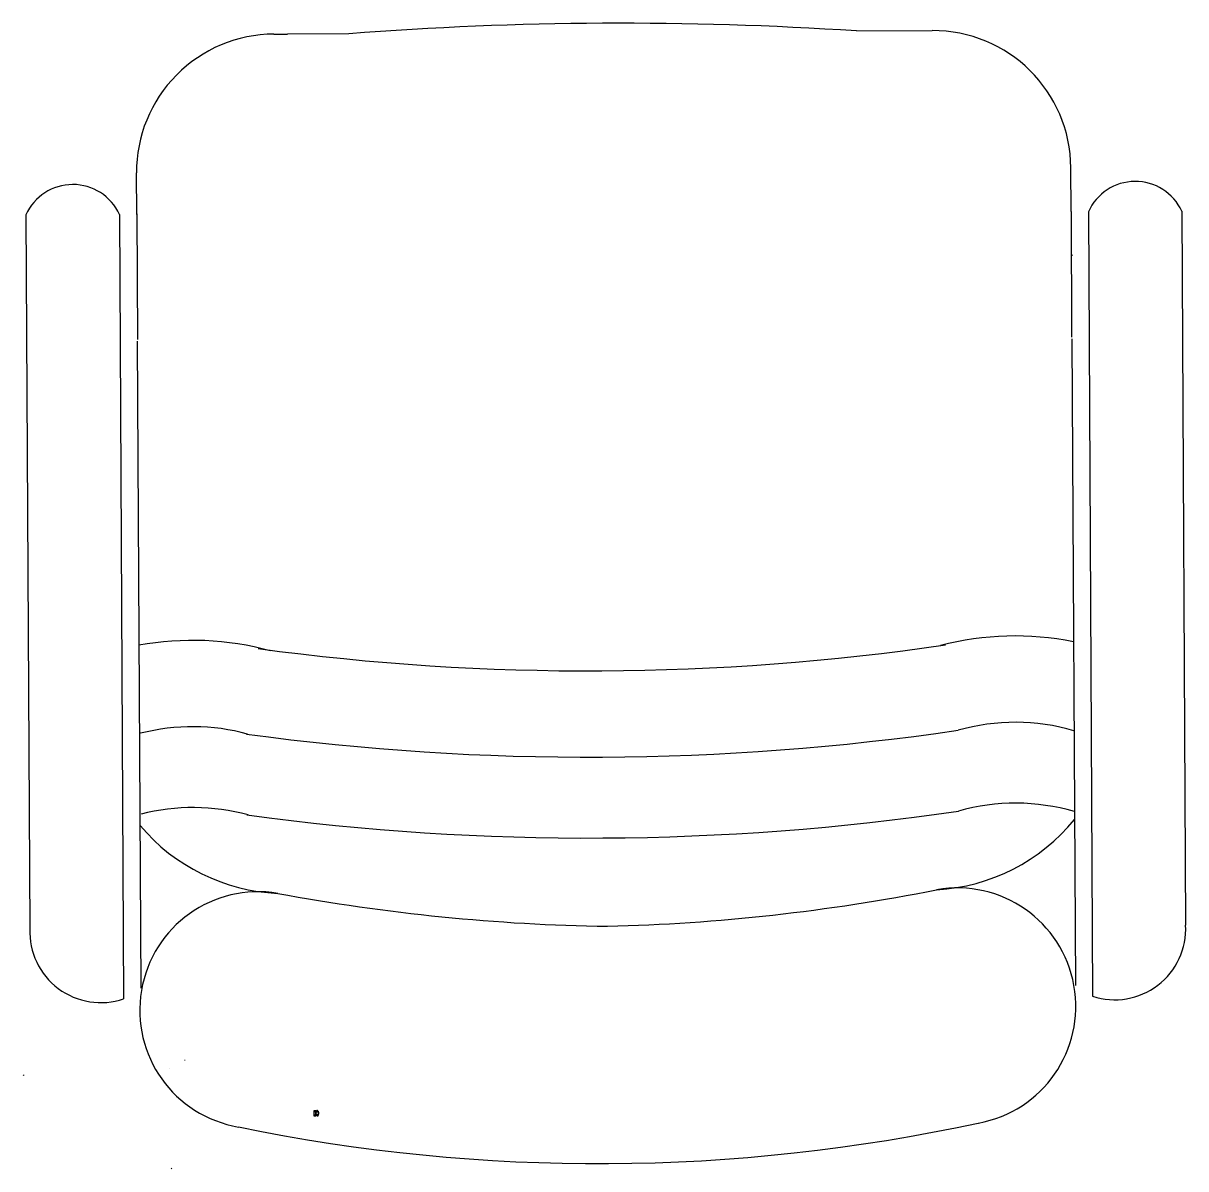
# Model space of a CAD drawing. Header units: metres. Extents: x -846 to 2173, y -239 to 2157.
# Drawn here: x 235.015 to 235.834, y 461.602 to 462.409 of the extents above; entities that cross this region are included whole.
import ezdxf

# ---------------------------------------------------------------- set-up
doc = ezdxf.new("R2010")
doc.units = ezdxf.units.M
doc.header["$MEASUREMENT"] = 0
doc.linetypes.add('DASHED2', pattern=[0.375, 0.25, -0.125])
doc.layers.add('cad-block.com', color=250, linetype='Continuous')
doc.layers.add('furniture', color=220, linetype='Continuous', lineweight=13)
doc.layers.add('interiors', color=133, linetype='Continuous', lineweight=13)

# ---------------------------------------------------------------- blocks, each defined once
blk = doc.blocks.new('furn054')
at = {"color": 0}
for p, q in [((101, 204), (45, 227)), ((62, 31), (103, 31)), ((103, 92), (103, -92)), ((145, 79), (145, -79)), ((175, 217), (174, 222)), ((487, 267), (175, 217)), ((516, 261), (204, 211)), ((211, 282), (474, 346)), ((519, 241), (246, 197)), ((487, 267), (474, 346)), ((583, 181), (583, -181)), ((603, 181), (603, -181)), ((101, -204), (45, -227)), ((63, -39), (103, -39)), ((175, -217), (174, -222)), ((487, -267), (175, -217)), ((516, -261), (204, -211)), ((211, -282), (474, -346)), ((519, -241), (246, -197)), ((487, -267), (474, -346))]:
    blk.add_line(p, q, dxfattribs=at)
for centre, radius, start, end in [((603, 0), 603, 157.85911, 202.14089), ((603, 0), 542, 157.85911, 202.14089), ((223, 92), 120, 99.12367, 180), ((265, 79), 120, 99.12367, 180), ((223, 234), 50, 103.63667, 193.63667), ((523, 181), 80, 0, 95.71059), ((523, 181), 60, 0, 95.71059), ((223, -92), 120, 180, 260.87633), ((265, -79), 120, 180, 260.87633), ((223, -234), 50, 166.36333, 256.36333), ((523, -181), 80, 264.28941, 0), ((523, -181), 60, 264.28941, 0)]:
    blk.add_arc(centre, radius, start, end, dxfattribs=at)
blk = doc.blocks.new('A$C1EFD1B1A')
at = {"color": 0}
for p, q in [((1141, 472), (1101, 518)), ((1101, 343), (1121, 73)), ((1200, 86), (1121, 73)), ((1152, 397), (1147, 397)), ((1200, 86), (1152, 397)), ((1215, 60), (1167, 371)), ((1235, 63), (1192, 336)), ((1424, 517), (1274, 469)), ((1657, 132), (1312, 20)), ((1663, 113), (1318, 1)), ((1709, 251), (1565, 531)), ((1711, 221), (1568, 502)), ((1694, 212), (1568, 458)), ((1638, 517), (1780, 287)), ((1709, 251), (1780, 287)), ((1737, -1064), (1676, -1117)), ((1870, -1306), (1676, -1117)), ((1727, -1036), (1934, -1273)), ((1737, -1064), (1944, -1301)), ((1742, -1023), (1924, -1231)), ((2055, -727), (1748, -919)), ((2065, -744), (1758, -936)), ((1944, -1301), (1940, -1305)), ((1994, -1358), (2005, -1418)), ((2211, -1170), (2078, -1254)), ((2245, -1198), (2088, -1296)), ((2155, -1303), (2133, -1268)), ((2151, -768), (2258, -1022)), ((2169, -760), (2291, -1050)), ((2190, -781), (2263, -750)), ((2190, -781), (2312, -1071)), ((2214, -1266), (2192, -1231)), ((2349, -1006), (2263, -750)), ((2312, -1071), (2317, -1070)), ((2341, -1141), (2390, -1177))]:
    blk.add_line(p, q, dxfattribs=at)
for points in [[(11, -37), (823, -1865), (1627, -1507), (816, 321), (11, -37)], [(1069, -251), (1374, -936), (2470, -449), (2166, 236), (1069, -251)]]:
    blk.add_lwpolyline(points, dxfattribs=at)
for centre, radius, start, end in [((1150, 347), 50, 94.36333, 184.36333), ((1491, 57), 542, 85.85911, 130.14089), ((1285, 390), 120, 108, 188.87633), ((1311, 355), 120, 108, 188.87633), ((1294, 77), 80, 192.28941, 288), ((1294, 77), 60, 192.28941, 288), ((1461, 447), 120, 27.12367, 108), ((1461, 403), 120, 27.12367, 108), ((1638, 189), 60, 288, 23.71059), ((1638, 189), 80, 288, 23.71059), ((1790, -987), 80, 122.01651, 217.72711), ((1790, -987), 60, 122.01651, 217.72711), ((1905, -1270), 50, 225.65318, 315.65318), ((2014, -1152), 120, 221.14019, 302.01651), ((2024, -1195), 120, 221.14019, 302.01651), ((1901, -823), 542, 279.87563, 324.1574), ((1901, -823), 603, 279.87563, 324.1574), ((2097, -795), 80, 26.30592, 122.01651), ((2097, -795), 60, 26.30592, 122.01651), ((2147, -1069), 120, 302.01651, 22.89284), ((2181, -1097), 120, 302.01651, 22.89284), ((2301, -1022), 50, 288.37984, 18.37984)]:
    blk.add_arc(centre, radius, start, end, dxfattribs=at)
at = {"color": 0, "linetype": 'DASHED2', "ltscale": 200, "extrusion": (0, 0, -1)}
for centre, major_axis in [((557, -35), (273, 121)), ((2171, -171), (-121, 273))]:
    blk.add_ellipse(centre, major_axis=major_axis, ratio=0.2345566, dxfattribs=at)
at = {"color": 0, "linetype": 'DASHED2', "ltscale": 200}
blk.add_ellipse((1190, -1461), major_axis=(273, 121), ratio=0.2345566, dxfattribs=at)
at = {"color": 0, "rotation": 287.9999999999959}
blk.add_blockref('furn054', (1304, 631), dxfattribs=at)
at = {"color": 0, "xscale": -1, "rotation": 302.0165133381192}
blk.add_blockref('furn054', (2221, -1335), dxfattribs=at)

msp = doc.modelspace()

# ---------------------------------------------------------------- linework, layer by layer
for p, q in [((235.60189, 462.40372), (235.65514, 462.40401)), ((235.19169, 462.40151), (235.20125, 462.40156)), ((235.24443, 462.4018), (235.20125, 462.40156)), ((235.75309, 462.27656), (235.75292, 462.30727)), ((235.09511, 462.27454), (235.09496, 462.30373)), ((235.01716, 462.27423), (235.01986, 461.77137)), ((235.08296, 462.27448), (235.08593, 461.72203)), ((235.09511, 462.27486), (235.09579, 462.18631)), ((235.75309, 462.27656), (235.75336, 462.18801)), ((235.76524, 462.2763), (235.76822, 461.72385)), ((235.83104, 462.27677), (235.83375, 461.77391)), ((235.09554, 462.18526), (235.098, 461.72962)), ((235.75362, 462.18696), (235.75607, 461.73132))]:
    msp.add_line(p, q)
at = {"linetype": 'Continuous'}
for centre, radius, start, end in [((235.43665, 459.89498), 2.51418, 86.23171, 94.38491), ((235.65107, 461.93292), 0.13431, 273.1318, 320.99474), ((235.20033, 461.9305), 0.13431, 220.03541, 267.48481), ((235.18074, 461.71401), 0.08344, 80.5561, 260.40947), ((235.39133, 463.15014), 1.37747, 271.46498, 281.17967), ((235.67298, 461.71666), 0.08344, 280.20715, 100.06052), ((235.44695, 463.15044), 1.37747, 259.43695, 269.15164), ((235.42065, 462.86803), 1.26207, 258.39824, 282.21838)]:
    msp.add_arc(centre, radius, start, end, dxfattribs=at)
for centre, radius, start, end in [((235.65566, 462.30675), 0.09726, 0.30831, 90.30831), ((235.19222, 462.30425), 0.09726, 90.30831, 180.30831), ((235.79825, 462.26162), 0.03612, 24.78757, 156.02079), ((235.05011, 462.25944), 0.03612, 24.59583, 155.82905), ((235.78609, 462.26156), 0.03612, 204.33548, 206.57112), ((235.71367, 461.76968), 0.2079, 78.60011, 104.6578), ((235.13453, 461.76657), 0.2079, 74.75313, 100.48591), ((235.41339, 463.68537), 1.73235, 262.27729, 278.33933), ((235.13453, 461.76657), 0.14711, 74.75313, 104.43323), ((235.71367, 461.76968), 0.14711, 73.64291, 105.86349), ((235.41339, 463.68537), 1.79314, 262.27729, 278.33933), ((235.13484, 461.70961), 0.14711, 74.75313, 104.43323), ((235.71398, 461.71272), 0.14711, 73.64291, 105.86349), ((235.4137, 463.62841), 1.79314, 262.27729, 278.33933), ((235.78384, 461.77132), 0.04997, 251.78349, 2.96426), ((235.0698, 461.76933), 0.04997, 177.65236, 288.83313)]:
    msp.add_arc(centre, radius, start, end)
at = {"layer": 'furniture'}
for p, q in [((235.12905, 461.67915), (235.12905, 461.67849)), ((235.01597, 461.66851), (235.01523, 461.66796)), ((235.11802, 461.67313), (235.11802, 461.67313)), ((235.22344, 461.64212), (235.22344, 461.6408))]:
    msp.add_line(p, q, dxfattribs=at)
at = {"layer": 'interiors'}
msp.add_line((235.11982, 461.60279), (235.11935, 461.60233), dxfattribs=at)

# ---------------------------------------------------------------- block references
at = {"layer": 'cad-block.com', "xscale": 1.760619863061612e-06, "yscale": 1.760619863061612e-06, "zscale": 1.760619863061612e-06, "rotation": 336.052269154989}
msp.add_blockref('A$C1EFD1B1A', (235.21979, 461.64328), dxfattribs=at)

doc.saveas('drawing.dxf')
